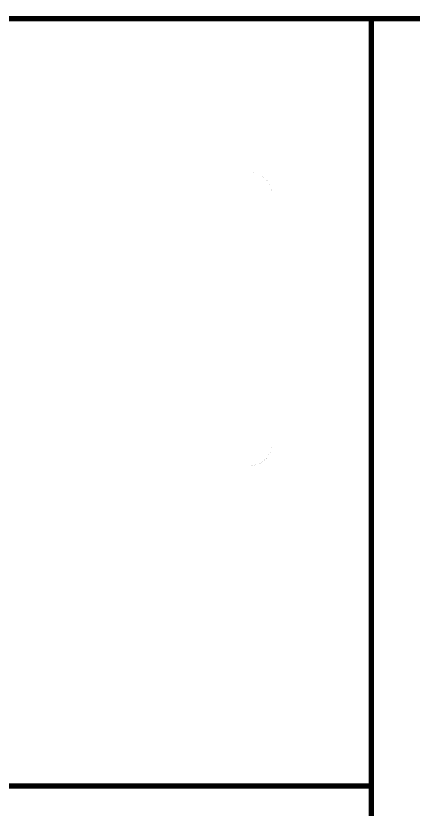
# Model space of a CAD drawing. Header units: millimetres. Extents: x 3362 to 3827, y -139 to 191.
# Drawn here: x 3548.38 to 3566.81, y 133.5 to 170.32 of the extents above; entities that cross this region are included whole.
import ezdxf

# ---------------------------------------------------------------- set-up
doc = ezdxf.new("R2010")
doc.units = ezdxf.units.MM
doc.header["$LTSCALE"] = 23.1
doc.layers.get('0').update_dxf_attribs({"linetype": 'CONTINUOUS'})

# ---------------------------------------------------------------- blocks, each defined once
blk = doc.blocks.new('PAD_R1')
at = {"const_width": 0.5}
blk.add_lwpolyline([(0.25, 0, 1), (-0.25, 0, 1)], format="xyb", close=True, dxfattribs=at)

msp = doc.modelspace()

# ---------------------------------------------------------------- linework, layer by layer
for points, const_width in [([(3382.535, 170.192), (3632.508, 170.192), (3632.69, 170.01), (3632.69, 96.87), (3564.868, 96.87), (3564.868, 134.572)], 0.254), ([(3564.868, 170.192), (3564.868, 134.572)], 0.254), ([(3564.868, 170.192), (3564.868, 170.113)], 0.254), ([(3559.253, 163.044), (3527.995, 163.044)], 0.00254), ([(3559.253, 149.444), (3528.41, 149.444)], 0.00254), ([(3470.685, 134.572), (3564.868, 134.572), (3564.873, 134.577)], 0.254)]:
    msp.add_lwpolyline(points, dxfattribs=dict(const_width=const_width))
at = {"const_width": 0.00254}
for points in [[(3559.253, 163.044, -0.414216), (3560.253, 162.044)], [(3560.253, 162.044), (3560.253, 150.444, -0.414215), (3559.253, 149.444)]]:
    msp.add_lwpolyline(points, format="xyb", dxfattribs=at)

# ---------------------------------------------------------------- block references
for p, xscale, yscale in [((3564.868, 170.192), 0.254, 0.254), ((3564.868, 170.192), 0.254, 0.254), ((3564.868, 170.113), 0.254, 0.254), ((3559.253, 163.044), 0.00254, 0.00254), ((3559.253, 163.044), 0.00254, 0.00254), ((3560.253, 162.044), 0.00254, 0.00254), ((3560.253, 162.044), 0.00254, 0.00254), ((3559.253, 149.444), 0.00254, 0.00254), ((3559.253, 149.444), 0.00254, 0.00254), ((3564.868, 134.572), 0.254, 0.254), ((3564.868, 134.572), 0.254, 0.254), ((3564.873, 134.577), 0.254, 0.254)]:
    msp.add_blockref('PAD_R1', p, dxfattribs=dict(xscale=xscale, yscale=yscale))

doc.saveas('drawing.dxf')
